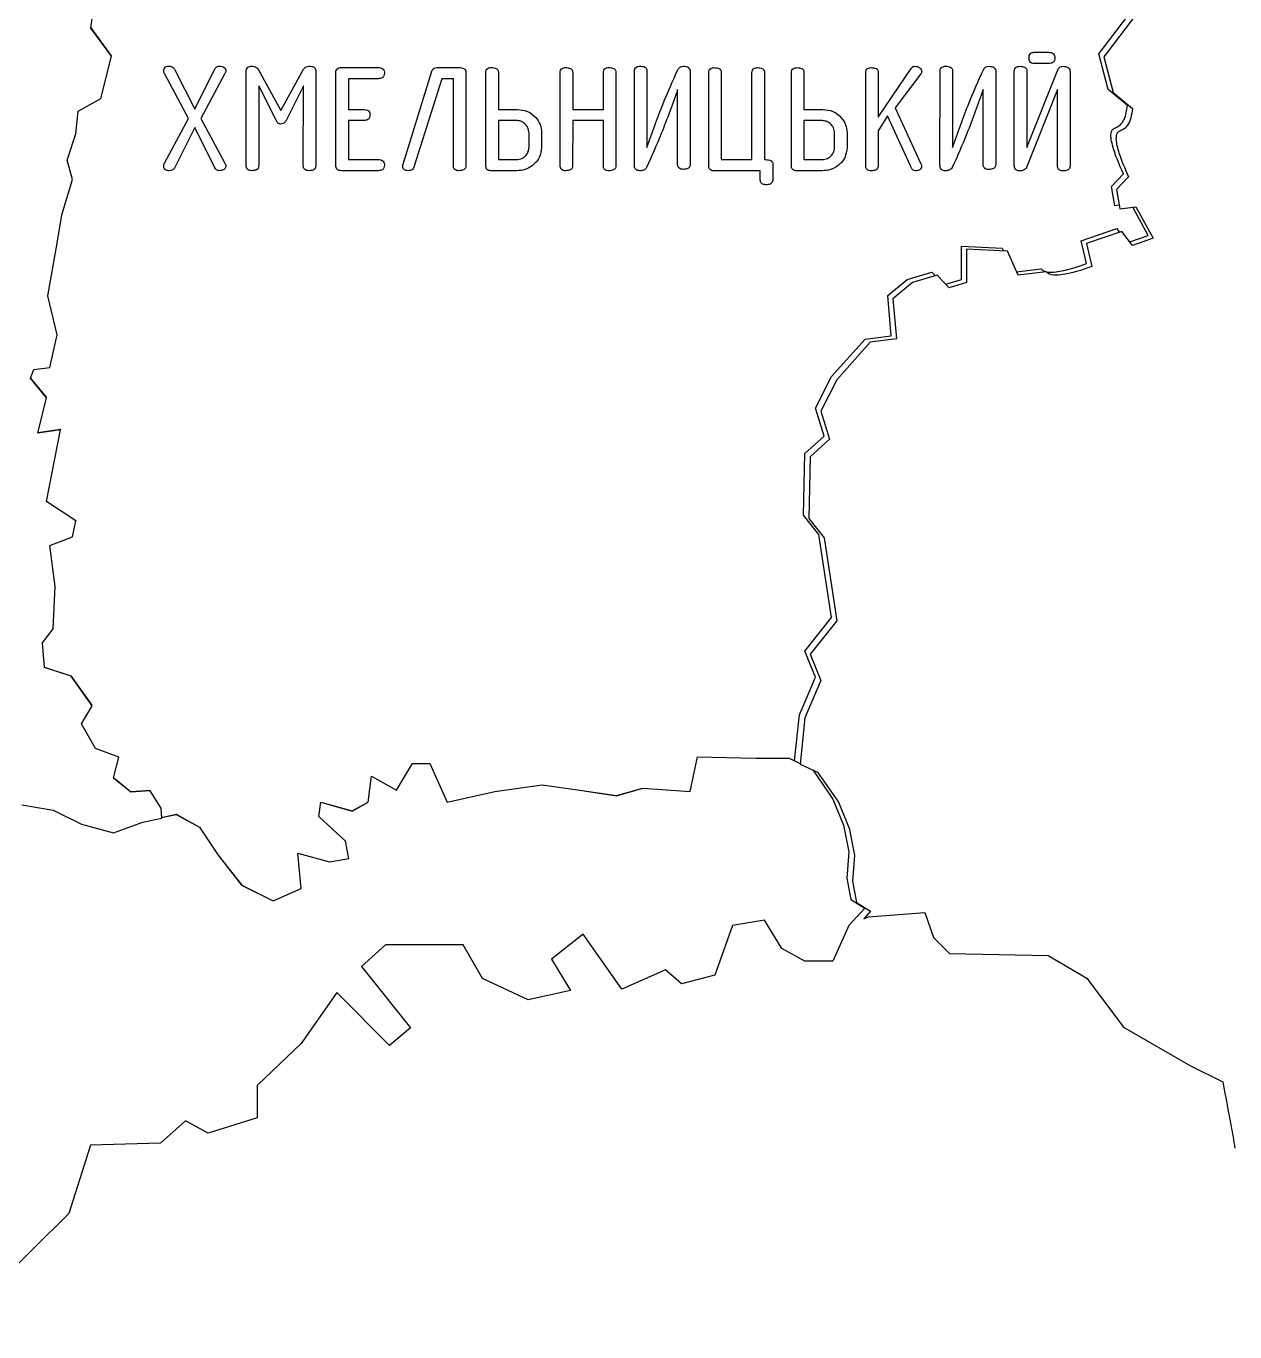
# Model space of a CAD drawing. Header units: millimetres. Extents: x 13 to 580, y 5 to 382.
# Drawn here: x 142.4 to 201, y 179.5 to 242.8 of the extents above; entities that cross this region are included whole.
import ezdxf

# ---------------------------------------------------------------- set-up
doc = ezdxf.new("R2010")
doc.units = ezdxf.units.MM

msp = doc.modelspace()

# ---------------------------------------------------------------- linework, layer by layer
at = {"color": 7, "linetype": 'Continuous', "lineweight": 25}
for p, q in [((145.52, 242.685), (145.844, 244.989)), ((194.376, 241.436), (196.158, 243.757)), ((196.432, 243.661), (194.617, 241.292)), ((146.525, 241.321), (145.52, 242.685)), ((145.522, 242.696), (146.517, 241.347)), ((146.005, 239.278), (146.525, 241.321)), ((146.517, 241.347), (146.514, 241.337)), ((191.238, 241.511), (191.941, 241.511)), ((194.83, 239.716), (194.376, 241.436)), ((194.617, 241.292), (195.073, 239.572)), ((150.263, 238.31), (149.091, 240.48)), ((149.595, 240.66), (150.559, 238.75)), ((150.559, 238.75), (151.54, 240.713)), ((152.026, 240.479), (150.864, 238.309)), ((153.054, 236.018), (153.055, 240.572)), ((153.659, 240.671), (154.736, 238.695)), ((154.736, 238.695), (155.835, 240.699)), ((156.433, 240.571), (156.432, 236.018)), ((157.399, 236.017), (157.4, 240.533)), ((157.67, 240.775), (159.446, 240.774)), ((160.656, 236.09), (162.059, 240.604)), ((162.292, 240.774), (163.366, 240.774)), ((163.704, 240.532), (163.703, 236.015)), ((164.669, 236.015), (164.67, 240.532)), ((165.278, 240.537), (165.278, 238.746)), ((168.27, 236.014), (168.271, 240.531)), ((168.879, 240.536), (168.879, 238.745)), ((170.365, 238.745), (170.366, 240.536)), ((170.974, 240.53), (170.973, 236.014)), ((171.872, 236.039), (171.873, 240.597)), ((172.481, 240.597), (172.48, 236.897)), ((174.575, 240.574), (174.574, 236.08)), ((175.473, 236.012), (175.474, 240.53)), ((176.082, 240.532), (176.081, 236.312)), ((177.568, 236.311), (177.568, 240.532)), ((178.177, 240.532), (178.176, 236.311)), ((179.48, 236.012), (179.481, 240.529)), ((180.089, 240.534), (180.088, 238.743)), ((183.081, 236.011), (183.082, 240.528)), ((183.69, 238.373), (185.285, 240.734)), ((183.69, 240.531), (183.69, 238.373)), ((185.749, 240.469), (184.511, 238.816)), ((186.682, 236.036), (186.683, 240.594)), ((187.291, 240.594), (187.291, 236.894)), ((189.386, 240.571), (189.385, 236.077)), ((190.284, 236.035), (190.285, 240.593)), ((190.892, 236.894), (192.386, 240.671)), ((190.893, 240.593), (190.892, 236.894)), ((191.941, 240.971), (191.238, 240.971)), ((192.987, 240.568), (192.986, 236.011)), ((153.663, 239.88), (153.662, 236.018)), ((154.496, 238.254), (153.663, 239.88)), ((155.825, 239.88), (154.969, 238.175)), ((155.824, 236.018), (155.825, 239.88)), ((158.008, 240.234), (158.007, 238.748)), ((159.446, 240.234), (158.008, 240.234)), ((162.536, 240.233), (161.186, 235.944)), ((163.095, 240.233), (162.536, 240.233)), ((163.095, 236.012), (163.095, 240.233)), ((144.904, 238.662), (146.005, 239.278)), ((173.966, 236.079), (173.967, 239.714)), ((188.777, 236.076), (188.778, 239.711)), ((192.379, 239.71), (190.877, 235.931)), ((192.378, 236.011), (192.379, 239.71)), ((195.77, 238.937), (194.83, 239.716)), ((195.073, 239.572), (196.013, 238.794)), ((144.806, 237.558), (144.904, 238.662)), ((158.007, 238.748), (158.746, 238.747)), ((165.278, 238.746), (166.188, 238.746)), ((168.879, 238.745), (170.365, 238.745)), ((180.088, 238.743), (180.998, 238.743)), ((184.511, 238.816), (185.761, 236.113)), ((149.091, 236.14), (150.263, 238.31)), ((150.864, 238.309), (152.026, 236.139)), ((158.007, 238.207), (158.007, 236.315)), ((158.746, 238.207), (158.007, 238.207)), ((166.154, 238.205), (165.277, 238.206)), ((165.277, 238.206), (165.277, 236.314)), ((168.879, 238.205), (168.878, 236.014)), ((170.365, 238.205), (168.879, 238.205)), ((170.365, 236.014), (170.365, 238.205)), ((180.965, 238.203), (180.088, 238.203)), ((180.088, 238.203), (180.088, 236.311)), ((184.145, 238.434), (183.69, 237.712)), ((185.256, 236.003), (184.145, 238.434)), ((144.384, 236.293), (144.806, 237.558)), ((150.558, 237.87), (149.576, 235.905)), ((151.539, 235.906), (150.558, 237.87)), ((166.764, 236.923), (166.764, 237.599)), ((167.372, 237.616), (167.372, 236.906)), ((181.575, 236.92), (181.575, 237.596)), ((182.183, 237.613), (182.183, 236.903)), ((183.69, 237.712), (183.689, 236.013)), ((144.643, 235.352), (144.384, 236.293)), ((158.007, 236.315), (159.445, 236.315)), ((165.277, 236.314), (166.153, 236.314)), ((176.081, 236.312), (177.568, 236.311)), ((178.176, 236.311), (178.241, 236.311)), ((178.581, 236.063), (178.581, 235.343)), ((180.088, 236.311), (180.964, 236.311)), ((159.445, 235.774), (157.669, 235.775)), ((166.163, 235.773), (164.915, 235.773)), ((177.973, 235.771), (175.719, 235.771)), ((177.973, 235.333), (177.973, 235.771)), ((180.974, 235.77), (179.726, 235.77)), ((194.991, 235.011), (195.575, 235.627)), ((195.82, 235.484), (195.237, 234.868)), ((144.124, 233.632), (144.643, 235.352)), ((195.153, 234.071), (194.991, 235.011)), ((195.237, 234.868), (195.399, 233.928)), ((143.898, 232.27), (144.124, 233.632)), ((195.37, 234.098), (195.153, 234.071)), ((195.399, 233.928), (196.178, 234.025)), ((196.775, 232.642), (196.021, 234.005)), ((196.178, 234.025), (197.022, 232.5)), ((193.53, 232.384), (195.25, 232.967)), ((195.25, 232.967), (195.387, 232.786)), ((143.444, 229.706), (143.898, 232.27)), ((193.789, 231.28), (193.53, 232.384)), ((195.497, 232.824), (193.778, 232.239)), ((193.778, 232.239), (194.038, 231.135)), ((196.017, 232.143), (195.497, 232.824)), ((195.878, 232.324), (196.775, 232.642)), ((197.022, 232.5), (196.017, 232.143)), ((187.722, 232.125), (189.702, 232.027)), ((187.722, 230.503), (187.722, 232.125)), ((187.97, 231.976), (187.971, 230.354)), ((189.95, 231.88), (187.97, 231.976)), ((189.702, 232.027), (189.763, 231.889)), ((190.469, 230.711), (189.95, 231.88)), ((190.395, 230.879), (191.583, 231.02)), ((184.152, 229.724), (185.094, 230.503)), ((185.343, 230.352), (184.402, 229.573)), ((185.094, 230.503), (186.294, 230.859)), ((186.544, 230.709), (185.343, 230.352)), ((186.294, 230.859), (186.46, 230.684)), ((187.128, 230.093), (186.544, 230.709)), ((186.962, 230.269), (187.722, 230.503)), ((187.971, 230.354), (187.128, 230.093)), ((191.832, 230.874), (190.469, 230.711)), ((143.898, 227.825), (143.444, 229.706)), ((184.315, 227.778), (184.152, 229.724)), ((184.402, 229.573), (184.566, 227.626)), ((143.54, 226.234), (143.898, 227.825)), ((181.427, 225.798), (183.049, 227.615)), ((183.301, 227.463), (181.68, 225.645)), ((183.049, 227.615), (184.315, 227.778)), ((184.566, 227.626), (183.301, 227.463)), ((142.599, 225.715), (142.762, 226.137)), ((142.762, 226.137), (143.54, 226.234)), ((143.378, 224.774), (142.599, 225.715)), ((142.602, 225.723), (143.365, 224.8)), ((180.647, 224.274), (181.427, 225.798)), ((181.68, 225.645), (180.902, 224.12)), ((142.956, 223.055), (143.378, 224.774)), ((143.365, 224.8), (143.363, 224.792)), ((181.069, 222.911), (180.647, 224.274)), ((180.902, 224.12), (181.324, 222.757)), ((144.06, 223.217), (142.956, 223.055)), ((142.963, 223.084), (144.047, 223.243)), ((143.378, 219.745), (144.06, 223.217)), ((144.047, 223.243), (144.042, 223.215)), ((180.128, 222.068), (181.069, 222.911)), ((181.324, 222.757), (180.384, 221.913)), ((180.062, 219.083), (180.128, 222.068)), ((180.384, 221.913), (180.32, 218.928)), ((144.806, 218.804), (143.378, 219.745)), ((143.381, 219.761), (144.793, 218.83)), ((180.809, 218.141), (180.062, 219.083)), ((144.643, 218.025), (144.806, 218.804)), ((144.793, 218.83), (144.79, 218.814)), ((180.32, 218.928), (181.068, 217.987)), ((143.54, 217.604), (144.643, 218.025)), ((181.424, 214.118), (180.809, 218.141)), ((181.068, 217.987), (181.686, 213.964)), ((143.8, 215.624), (143.54, 217.604)), ((143.703, 213.58), (143.8, 215.624)), ((180.126, 212.496), (181.424, 214.118)), ((181.686, 213.964), (180.389, 212.341)), ((143.183, 212.898), (143.703, 213.58)), ((143.281, 211.699), (143.183, 212.898)), ((180.645, 211.231), (180.126, 212.496)), ((180.389, 212.341), (180.909, 211.076)), ((143.28, 211.72), (144.563, 211.303)), ((144.579, 211.277), (143.281, 211.699)), ((144.563, 211.303), (145.57, 209.875)), ((145.585, 209.849), (144.579, 211.277)), ((179.865, 209.413), (180.645, 211.231)), ((180.909, 211.076), (180.131, 209.258)), ((145.065, 208.972), (145.585, 209.849)), ((145.57, 209.875), (145.568, 209.872)), ((145.065, 208.972), (145.155, 208.813)), ((145.746, 207.773), (145.065, 208.972)), ((179.638, 207.175), (179.865, 209.413)), ((180.131, 209.258), (179.905, 207.02)), ((145.732, 207.798), (146.866, 207.376)), ((146.882, 207.351), (145.746, 207.773)), ((146.623, 206.345), (146.882, 207.351)), ((146.866, 207.376), (146.862, 207.359)), ((160.332, 205.751), (161.111, 207.049)), ((160.333, 205.751), (161.112, 207.049)), ((161.111, 207.049), (161.954, 207.049)), ((161.112, 207.049), (161.954, 207.049)), ((161.954, 207.049), (162.799, 205.166)), ((161.954, 207.049), (162.798, 205.166)), ((174.575, 205.684), (174.934, 207.371)), ((174.576, 205.684), (174.934, 207.371)), ((174.934, 207.371), (177.756, 207.304)), ((174.934, 207.371), (177.756, 207.304)), ((177.756, 207.304), (179.378, 207.304)), ((177.756, 207.304), (179.379, 207.304)), ((179.378, 207.304), (179.909, 207.055)), ((179.379, 207.304), (179.638, 207.175)), ((179.905, 207.02), (180.75, 206.631)), ((147.466, 205.664), (146.623, 206.345)), ((146.626, 206.356), (147.451, 205.69)), ((158.969, 205.166), (159.132, 206.432)), ((158.969, 205.167), (159.132, 206.432)), ((159.132, 206.432), (160.333, 205.751)), ((159.132, 206.432), (160.332, 205.751)), ((180.513, 206.74), (181.487, 205.324)), ((180.75, 206.631), (181.756, 205.171)), ((147.451, 205.69), (147.969, 205.72)), ((148.407, 205.729), (147.466, 205.664)), ((147.969, 205.72), (148.391, 205.753)), ((148.391, 205.753), (148.407, 205.729)), ((148.926, 204.884), (148.407, 205.729)), ((162.798, 205.166), (165.102, 205.686)), ((162.799, 205.166), (165.101, 205.685)), ((165.101, 205.685), (167.406, 206.007)), ((165.102, 205.686), (167.405, 206.008)), ((167.405, 206.008), (169.222, 205.749)), ((167.406, 206.007), (169.222, 205.749)), ((169.222, 205.749), (171.006, 205.488)), ((169.222, 205.749), (171.006, 205.489)), ((171.006, 205.489), (172.272, 205.846)), ((171.006, 205.488), (172.272, 205.845)), ((172.272, 205.846), (174.576, 205.684)), ((172.272, 205.845), (174.575, 205.684)), ((142.177, 205.046), (143.703, 204.787)), ((156.568, 204.486), (156.666, 205.168)), ((156.568, 204.484), (156.666, 205.167)), ((156.666, 205.168), (158.19, 204.746)), ((156.666, 205.167), (158.19, 204.745)), ((158.19, 204.746), (158.969, 205.167)), ((158.19, 204.745), (158.969, 205.166)), ((181.487, 205.324), (182.006, 204.06)), ((181.756, 205.171), (182.276, 203.907)), ((143.703, 204.787), (145.065, 204.105)), ((148.051, 204.204), (148.959, 204.397)), ((148.959, 204.397), (148.926, 204.884)), ((148.957, 204.425), (149.657, 204.585)), ((148.957, 204.43), (149.657, 204.583)), ((149.657, 204.585), (150.792, 203.968)), ((149.657, 204.583), (150.792, 203.967)), ((157.866, 203.286), (156.568, 204.486)), ((157.866, 203.285), (156.568, 204.484)), ((145.065, 204.105), (146.623, 203.683)), ((146.623, 203.683), (148.051, 204.204)), ((150.792, 203.968), (151.7, 202.605)), ((150.792, 203.967), (151.7, 202.603)), ((182.006, 204.06), (182.264, 202.761)), ((182.276, 203.907), (182.536, 202.609)), ((158.028, 202.442), (157.866, 203.286)), ((158.029, 202.441), (157.866, 203.285)), ((151.7, 202.605), (152.835, 201.145)), ((151.7, 202.603), (152.836, 201.145)), ((155.724, 200.982), (155.561, 202.701)), ((155.561, 202.701), (157.086, 202.279)), ((155.561, 202.701), (157.086, 202.279)), ((155.723, 200.983), (155.561, 202.701)), ((182.264, 202.761), (182.167, 201.496)), ((182.536, 202.609), (182.439, 201.343)), ((157.086, 202.279), (158.028, 202.442)), ((157.086, 202.279), (158.029, 202.441)), ((182.167, 201.496), (182.363, 200.458)), ((182.439, 201.343), (182.636, 200.305)), ((152.835, 201.145), (154.36, 200.398)), ((152.836, 201.145), (154.36, 200.397)), ((154.36, 200.398), (155.723, 200.983)), ((154.36, 200.397), (155.724, 200.982)), ((183.044, 200.036), (182.264, 199.192)), ((182.363, 200.458), (183.044, 200.036)), ((182.636, 200.305), (183.317, 199.884)), ((178.176, 199.452), (176.62, 199.193)), ((179.021, 198.089), (178.176, 199.452)), ((183.317, 199.884), (182.993, 199.528)), ((182.993, 199.528), (183.219, 199.624)), ((183.219, 199.624), (185.945, 199.82)), ((185.945, 199.82), (186.367, 198.62)), ((169.383, 198.773), (167.858, 197.572)), ((171.265, 196.113), (169.383, 198.773)), ((176.62, 199.193), (175.776, 196.792)), ((182.264, 199.192), (181.486, 197.472)), ((159.812, 198.254), (158.644, 197.217)), ((163.575, 198.254), (159.812, 198.254)), ((164.516, 196.631), (163.575, 198.254)), ((180.124, 197.472), (179.021, 198.089)), ((186.367, 198.62), (187.147, 197.841)), ((167.858, 197.572), (168.767, 196.046)), ((181.486, 197.472), (180.124, 197.472)), ((187.147, 197.841), (191.917, 197.746)), ((191.917, 197.746), (193.799, 196.645)), ((158.644, 197.217), (161.012, 194.23)), ((173.373, 197.053), (171.265, 196.113)), ((174.153, 196.371), (173.373, 197.053)), ((166.723, 195.593), (164.516, 196.631)), ((175.776, 196.792), (174.153, 196.371)), ((193.799, 196.645), (195.584, 194.278)), ((157.443, 195.951), (155.722, 193.486)), ((160.005, 193.388), (157.443, 195.951)), ((168.767, 196.046), (166.723, 195.593)), ((195.584, 194.278), (198.83, 192.397)), ((161.012, 194.23), (160.005, 193.388)), ((155.722, 193.486), (153.581, 191.442)), ((198.83, 192.397), (200.388, 191.62)), ((153.581, 191.442), (153.581, 189.884)), ((153.581, 189.884), (151.213, 189.138)), ((150.109, 189.723), (148.908, 188.652)), ((151.213, 189.138), (150.109, 189.723)), ((148.908, 188.652), (145.501, 188.556)), ((145.501, 188.556), (144.463, 185.246)), ((144.463, 185.246), (138.653, 179.503))]:
    msp.add_line(p, q, dxfattribs=at)
for points, knots in [([(190.996, 241.243), (190.998, 241.282), (191.002, 241.359), (191.055, 241.459), (191.147, 241.506), (191.208, 241.51), (191.238, 241.511)], [0, 0, 0, 0, 0.2809784, 0.5594006, 0.779353, 1, 1, 1, 1]), ([(191.238, 240.971), (191.199, 240.973), (191.12, 240.978), (191.007, 241.078), (191.001, 241.18), (190.996, 241.243)], [0, 0, 0, 0, 0.281571, 0.560345, 1, 1, 1, 1]), ([(191.941, 241.511), (191.985, 241.509), (192.072, 241.505), (192.188, 241.449), (192.246, 241.346), (192.25, 241.278), (192.252, 241.243)], [0, 0, 0, 0, 0.280824, 0.559697, 0.779298, 1, 1, 1, 1]), ([(192.252, 241.243), (192.249, 241.198), (192.243, 241.109), (192.129, 240.982), (192.012, 240.975), (191.941, 240.971)], [0, 0, 0, 0, 0.281476, 0.560468, 1, 1, 1, 1]), ([(149.06, 240.6), (149.062, 240.638), (149.066, 240.714), (149.132, 240.804), (149.225, 240.84), (149.284, 240.843), (149.313, 240.844)], [0, 0, 0, 0, 0.28065, 0.558757, 0.77881, 1, 1, 1, 1]), ([(149.091, 240.48), (149.082, 240.501), (149.064, 240.54), (149.061, 240.582), (149.06, 240.6)], [0, 0, 0, 0, 0.559274, 1, 1, 1, 1]), ([(149.313, 240.844), (149.347, 240.842), (149.413, 240.837), (149.522, 240.779), (149.567, 240.705), (149.595, 240.66)], [0, 0, 0, 0, 0.280511, 0.561091, 1, 1, 1, 1]), ([(151.54, 240.713), (151.569, 240.754), (151.62, 240.827), (151.708, 240.838), (151.747, 240.843)], [0, 0, 0, 0, 0.559513, 1, 1, 1, 1]), ([(151.747, 240.843), (151.79, 240.842), (151.875, 240.839), (151.99, 240.794), (152.06, 240.701), (152.065, 240.634), (152.068, 240.6)], [0, 0, 0, 0, 0.2812404, 0.5605507, 0.7796561, 1, 1, 1, 1]), ([(152.068, 240.6), (152.063, 240.576), (152.056, 240.534), (152.035, 240.496), (152.026, 240.479)], [0, 0, 0, 0, 0.558355, 1, 1, 1, 1]), ([(153.055, 240.572), (153.057, 240.613), (153.062, 240.693), (153.126, 240.794), (153.224, 240.838), (153.287, 240.842), (153.319, 240.843)], [0, 0, 0, 0, 0.280864, 0.558854, 0.779006, 1, 1, 1, 1]), ([(153.319, 240.843), (153.394, 240.833), (153.528, 240.814), (153.619, 240.715), (153.659, 240.671)], [0, 0, 0, 0, 0.558511, 1, 1, 1, 1]), ([(155.835, 240.699), (155.876, 240.744), (155.949, 240.823), (156.055, 240.837), (156.102, 240.843)], [0, 0, 0, 0, 0.560308, 1, 1, 1, 1]), ([(156.102, 240.843), (156.147, 240.841), (156.238, 240.836), (156.361, 240.784), (156.425, 240.679), (156.431, 240.607), (156.433, 240.571)], [0, 0, 0, 0, 0.280986, 0.560251, 0.779642, 1, 1, 1, 1]), ([(157.4, 240.533), (157.402, 240.572), (157.407, 240.65), (157.504, 240.764), (157.607, 240.771), (157.67, 240.775)], [0, 0, 0, 0, 0.281541, 0.560316, 1, 1, 1, 1]), ([(159.446, 240.774), (159.49, 240.772), (159.577, 240.768), (159.692, 240.711), (159.75, 240.608), (159.754, 240.539), (159.756, 240.504)], [0, 0, 0, 0, 0.280874, 0.559656, 0.779196, 1, 1, 1, 1]), ([(159.756, 240.504), (159.753, 240.459), (159.747, 240.371), (159.632, 240.245), (159.516, 240.238), (159.446, 240.234)], [0, 0, 0, 0, 0.2814612, 0.5601621, 1, 1, 1, 1]), ([(162.059, 240.604), (162.07, 240.631), (162.091, 240.685), (162.169, 240.761), (162.246, 240.769), (162.292, 240.774)], [0, 0, 0, 0, 0.280984, 0.561693, 1, 1, 1, 1]), ([(163.366, 240.774), (163.447, 240.769), (163.548, 240.764), (163.645, 240.696), (163.693, 240.631), (163.7, 240.572), (163.704, 240.532)], [0, 0, 0, 0, 0.498863, 0.624687, 0.750258, 1, 1, 1, 1]), ([(164.67, 240.532), (164.672, 240.571), (164.678, 240.649), (164.775, 240.763), (164.877, 240.769), (164.94, 240.773)], [0, 0, 0, 0, 0.281541, 0.560316, 1, 1, 1, 1]), ([(164.94, 240.773), (165.02, 240.77), (165.121, 240.765), (165.218, 240.698), (165.268, 240.636), (165.274, 240.576), (165.278, 240.537)], [0, 0, 0, 0, 0.49893, 0.62494, 0.750394, 1, 1, 1, 1]), ([(168.271, 240.531), (168.274, 240.57), (168.279, 240.648), (168.376, 240.762), (168.479, 240.768), (168.541, 240.773)], [0, 0, 0, 0, 0.281541, 0.560316, 1, 1, 1, 1]), ([(168.541, 240.773), (168.622, 240.769), (168.722, 240.764), (168.819, 240.698), (168.869, 240.635), (168.875, 240.576), (168.879, 240.536)], [0, 0, 0, 0, 0.49893, 0.62494, 0.750394, 1, 1, 1, 1]), ([(170.366, 240.536), (170.368, 240.575), (170.374, 240.652), (170.45, 240.738), (170.546, 240.769), (170.606, 240.771), (170.636, 240.772)], [0, 0, 0, 0, 0.280279, 0.558158, 0.778952, 1, 1, 1, 1]), ([(170.636, 240.772), (170.717, 240.768), (170.818, 240.763), (170.916, 240.694), (170.964, 240.63), (170.97, 240.57), (170.974, 240.53)], [0, 0, 0, 0, 0.498863, 0.624687, 0.750258, 1, 1, 1, 1]), ([(171.873, 240.597), (171.875, 240.636), (171.88, 240.714), (171.977, 240.829), (172.08, 240.835), (172.143, 240.839)], [0, 0, 0, 0, 0.281448, 0.560417, 1, 1, 1, 1]), ([(172.143, 240.839), (172.224, 240.836), (172.326, 240.831), (172.422, 240.761), (172.471, 240.697), (172.477, 240.637), (172.481, 240.597)], [0, 0, 0, 0, 0.498897, 0.624506, 0.750276, 1, 1, 1, 1]), ([(172.48, 236.897), (172.731, 237.613), (173.18, 238.892), (173.731, 240.13), (173.973, 240.674)], [0, 0, 0, 0, 0.559855, 1, 1, 1, 1]), ([(173.973, 240.674), (174.011, 240.727), (174.077, 240.82), (174.19, 240.833), (174.24, 240.839)], [0, 0, 0, 0, 0.559078, 1, 1, 1, 1]), ([(174.24, 240.839), (174.285, 240.837), (174.376, 240.833), (174.498, 240.783), (174.568, 240.682), (174.573, 240.61), (174.575, 240.574)], [0, 0, 0, 0, 0.281021, 0.56014, 0.77958, 1, 1, 1, 1]), ([(175.474, 240.53), (175.476, 240.57), (175.481, 240.647), (175.579, 240.76), (175.682, 240.767), (175.744, 240.771)], [0, 0, 0, 0, 0.281484, 0.560391, 1, 1, 1, 1]), ([(175.744, 240.771), (175.824, 240.767), (175.925, 240.762), (176.023, 240.695), (176.072, 240.632), (176.078, 240.572), (176.082, 240.532)], [0, 0, 0, 0, 0.499126, 0.624719, 0.750407, 1, 1, 1, 1]), ([(177.568, 240.532), (177.571, 240.571), (177.576, 240.649), (177.675, 240.76), (177.777, 240.767), (177.839, 240.771)], [0, 0, 0, 0, 0.281462, 0.560027, 1, 1, 1, 1]), ([(177.839, 240.771), (177.919, 240.767), (178.02, 240.762), (178.117, 240.695), (178.166, 240.631), (178.172, 240.572), (178.177, 240.532)], [0, 0, 0, 0, 0.4991258, 0.6247186, 0.7504067, 1, 1, 1, 1]), ([(179.481, 240.529), (179.483, 240.568), (179.488, 240.646), (179.586, 240.76), (179.688, 240.766), (179.751, 240.77)], [0, 0, 0, 0, 0.281541, 0.560316, 1, 1, 1, 1]), ([(179.751, 240.77), (179.831, 240.767), (179.931, 240.762), (180.029, 240.695), (180.078, 240.633), (180.085, 240.573), (180.089, 240.534)], [0, 0, 0, 0, 0.49893, 0.62494, 0.750394, 1, 1, 1, 1]), ([(183.082, 240.528), (183.085, 240.567), (183.09, 240.645), (183.187, 240.759), (183.29, 240.766), (183.352, 240.77)], [0, 0, 0, 0, 0.281541, 0.560316, 1, 1, 1, 1]), ([(183.352, 240.77), (183.433, 240.766), (183.533, 240.76), (183.631, 240.694), (183.68, 240.63), (183.686, 240.571), (183.69, 240.531)], [0, 0, 0, 0, 0.499126, 0.624719, 0.750407, 1, 1, 1, 1]), ([(185.285, 240.734), (185.314, 240.767), (185.366, 240.826), (185.444, 240.833), (185.478, 240.837)], [0, 0, 0, 0, 0.559317, 1, 1, 1, 1]), ([(185.478, 240.837), (185.519, 240.834), (185.602, 240.829), (185.7, 240.764), (185.773, 240.685), (185.788, 240.621), (185.795, 240.59)], [0, 0, 0, 0, 0.280613, 0.560693, 0.781424, 1, 1, 1, 1]), ([(185.795, 240.59), (185.792, 240.565), (185.786, 240.521), (185.76, 240.485), (185.749, 240.469)], [0, 0, 0, 0, 0.557562, 1, 1, 1, 1]), ([(186.683, 240.594), (186.686, 240.633), (186.691, 240.711), (186.788, 240.826), (186.891, 240.832), (186.954, 240.836)], [0, 0, 0, 0, 0.281448, 0.560417, 1, 1, 1, 1]), ([(186.954, 240.836), (187.035, 240.833), (187.137, 240.828), (187.233, 240.758), (187.282, 240.694), (187.288, 240.634), (187.291, 240.594)], [0, 0, 0, 0, 0.498897, 0.624506, 0.750276, 1, 1, 1, 1]), ([(187.291, 236.894), (187.542, 237.61), (187.991, 238.889), (188.542, 240.127), (188.784, 240.671)], [0, 0, 0, 0, 0.559855, 1, 1, 1, 1]), ([(188.784, 240.671), (188.822, 240.724), (188.888, 240.817), (189.001, 240.83), (189.05, 240.836)], [0, 0, 0, 0, 0.559078, 1, 1, 1, 1]), ([(189.05, 240.836), (189.096, 240.834), (189.186, 240.83), (189.309, 240.78), (189.379, 240.679), (189.384, 240.607), (189.386, 240.571)], [0, 0, 0, 0, 0.281021, 0.56014, 0.77958, 1, 1, 1, 1]), ([(190.285, 240.593), (190.287, 240.632), (190.292, 240.71), (190.389, 240.825), (190.492, 240.832), (190.555, 240.836)], [0, 0, 0, 0, 0.281448, 0.560417, 1, 1, 1, 1]), ([(190.555, 240.836), (190.636, 240.832), (190.738, 240.827), (190.834, 240.757), (190.883, 240.693), (190.889, 240.633), (190.893, 240.593)], [0, 0, 0, 0, 0.498897, 0.624506, 0.750276, 1, 1, 1, 1]), ([(192.386, 240.671), (192.423, 240.723), (192.49, 240.816), (192.602, 240.83), (192.652, 240.835)], [0, 0, 0, 0, 0.559078, 1, 1, 1, 1]), ([(192.652, 240.835), (192.697, 240.833), (192.788, 240.829), (192.911, 240.779), (192.98, 240.677), (192.985, 240.604), (192.987, 240.568)], [0, 0, 0, 0, 0.28088, 0.560087, 0.779631, 1, 1, 1, 1]), ([(173.967, 239.714), (173.713, 238.998), (173.259, 237.719), (172.708, 236.48), (172.465, 235.934)], [0, 0, 0, 0, 0.559866, 1, 1, 1, 1]), ([(188.778, 239.711), (188.524, 238.995), (188.07, 237.716), (187.519, 236.477), (187.276, 235.931)], [0, 0, 0, 0, 0.559866, 1, 1, 1, 1]), ([(158.746, 238.747), (158.79, 238.746), (158.878, 238.742), (158.993, 238.684), (159.051, 238.581), (159.055, 238.512), (159.057, 238.477)], [0, 0, 0, 0, 0.2808744, 0.5596561, 0.7791961, 1, 1, 1, 1]), ([(166.188, 238.746), (166.359, 238.729), (166.701, 238.695), (167.082, 238.387), (167.331, 238.018), (167.358, 237.75), (167.372, 237.616)], [0, 0, 0, 0, 0.279863, 0.559448, 0.77981, 1, 1, 1, 1]), ([(180.998, 238.743), (181.17, 238.726), (181.512, 238.692), (181.893, 238.384), (182.141, 238.015), (182.169, 237.747), (182.183, 237.613)], [0, 0, 0, 0, 0.279863, 0.559448, 0.77981, 1, 1, 1, 1]), ([(195.153, 237.834), (195.245, 237.878), (195.439, 237.97), (195.684, 238.363), (195.735, 238.706), (195.77, 238.937)], [0, 0, 0, 0, 0.224573, 0.475667, 1, 1, 1, 1]), ([(196.013, 238.794), (195.991, 238.637), (195.952, 238.355), (195.809, 238.013), (195.62, 237.787), (195.47, 237.723), (195.397, 237.691)], [0, 0, 0, 0, 0.355409, 0.637626, 0.824099, 1, 1, 1, 1]), ([(154.708, 238.034), (154.678, 238.04), (154.617, 238.053), (154.548, 238.142), (154.515, 238.212), (154.496, 238.254)], [0, 0, 0, 0, 0.277495, 0.559505, 1, 1, 1, 1]), ([(154.969, 238.175), (154.952, 238.151), (154.919, 238.103), (154.829, 238.045), (154.754, 238.038), (154.708, 238.034)], [0, 0, 0, 0, 0.280397, 0.561585, 1, 1, 1, 1]), ([(159.057, 238.477), (159.054, 238.433), (159.048, 238.344), (158.933, 238.218), (158.817, 238.211), (158.746, 238.207)], [0, 0, 0, 0, 0.281461, 0.560162, 1, 1, 1, 1]), ([(166.764, 237.599), (166.753, 237.689), (166.731, 237.868), (166.562, 238.062), (166.365, 238.187), (166.224, 238.199), (166.154, 238.205)], [0, 0, 0, 0, 0.279473, 0.559252, 0.779548, 1, 1, 1, 1]), ([(181.575, 237.596), (181.564, 237.686), (181.541, 237.865), (181.373, 238.06), (181.176, 238.184), (181.035, 238.196), (180.965, 238.203)], [0, 0, 0, 0, 0.279473, 0.559252, 0.779548, 1, 1, 1, 1]), ([(195.575, 235.627), (195.37, 236.081), (195.115, 236.647), (194.968, 237.337), (194.964, 237.577), (195.006, 237.706), (195.043, 237.765), (195.093, 237.81), (195.133, 237.826), (195.153, 237.834)], [0, 0, 0, 0, 0.621954, 0.776576, 0.88568, 0.917523, 0.945879, 0.972632, 1, 1, 1, 1]), ([(195.397, 237.691), (195.377, 237.683), (195.336, 237.667), (195.287, 237.622), (195.25, 237.563), (195.212, 237.448), (195.208, 237.251), (195.257, 236.962), (195.433, 236.351), (195.652, 235.861), (195.82, 235.484)], [0, 0, 0, 0, 0.027352, 0.05409, 0.08243, 0.114254, 0.204138, 0.326029, 0.483169, 1, 1, 1, 1]), ([(166.153, 236.314), (166.243, 236.324), (166.423, 236.345), (166.621, 236.512), (166.746, 236.71), (166.758, 236.852), (166.764, 236.923)], [0, 0, 0, 0, 0.2795834, 0.5592609, 0.7795597, 1, 1, 1, 1]), ([(167.372, 236.906), (167.348, 236.733), (167.299, 236.388), (166.963, 236.02), (166.57, 235.802), (166.299, 235.783), (166.163, 235.773)], [0, 0, 0, 0, 0.2791027, 0.5590284, 0.7793616, 1, 1, 1, 1]), ([(180.964, 236.311), (181.054, 236.321), (181.234, 236.342), (181.431, 236.509), (181.556, 236.708), (181.568, 236.849), (181.575, 236.92)], [0, 0, 0, 0, 0.2795834, 0.5592609, 0.7795597, 1, 1, 1, 1]), ([(182.183, 236.903), (182.158, 236.73), (182.11, 236.386), (181.774, 236.017), (181.381, 235.799), (181.109, 235.78), (180.974, 235.77)], [0, 0, 0, 0, 0.2791027, 0.5590284, 0.7793616, 1, 1, 1, 1]), ([(149.059, 236.02), (149.061, 236.044), (149.065, 236.085), (149.083, 236.123), (149.091, 236.14)], [0, 0, 0, 0, 0.559054, 1, 1, 1, 1]), ([(152.026, 236.139), (152.037, 236.118), (152.057, 236.08), (152.064, 236.038), (152.067, 236.02)], [0, 0, 0, 0, 0.560362, 1, 1, 1, 1]), ([(159.445, 236.315), (159.489, 236.313), (159.576, 236.309), (159.692, 236.251), (159.749, 236.149), (159.753, 236.079), (159.755, 236.045)], [0, 0, 0, 0, 0.280874, 0.559656, 0.779196, 1, 1, 1, 1]), ([(159.755, 236.045), (159.752, 236), (159.746, 235.911), (159.631, 235.786), (159.516, 235.779), (159.445, 235.774)], [0, 0, 0, 0, 0.281461, 0.560162, 1, 1, 1, 1]), ([(160.643, 236.012), (160.644, 236.026), (160.647, 236.053), (160.653, 236.078), (160.656, 236.09)], [0, 0, 0, 0, 0.559827, 1, 1, 1, 1]), ([(172.14, 235.772), (172.099, 235.774), (172.018, 235.779), (171.919, 235.845), (171.876, 235.944), (171.873, 236.007), (171.872, 236.039)], [0, 0, 0, 0, 0.280651, 0.558693, 0.778951, 1, 1, 1, 1]), ([(174.236, 235.839), (174.198, 235.841), (174.121, 235.844), (174.021, 235.897), (173.971, 235.988), (173.968, 236.048), (173.966, 236.079)], [0, 0, 0, 0, 0.281021, 0.559655, 0.779356, 1, 1, 1, 1]), ([(174.574, 236.08), (174.57, 236.04), (174.565, 235.98), (174.515, 235.916), (174.418, 235.848), (174.317, 235.843), (174.236, 235.839)], [0, 0, 0, 0, 0.249747, 0.375396, 0.501139, 1, 1, 1, 1]), ([(178.241, 236.311), (178.286, 236.309), (178.375, 236.305), (178.496, 236.263), (178.573, 236.169), (178.578, 236.099), (178.581, 236.063)], [0, 0, 0, 0, 0.281147, 0.560804, 0.779889, 1, 1, 1, 1]), ([(185.761, 236.113), (185.769, 236.094), (185.784, 236.059), (185.788, 236.022), (185.79, 236.006)], [0, 0, 0, 0, 0.560112, 1, 1, 1, 1]), ([(186.951, 235.769), (186.91, 235.771), (186.829, 235.776), (186.729, 235.842), (186.687, 235.941), (186.684, 236.004), (186.682, 236.036)], [0, 0, 0, 0, 0.280651, 0.558693, 0.778951, 1, 1, 1, 1]), ([(189.047, 235.836), (189.009, 235.838), (188.932, 235.841), (188.832, 235.894), (188.782, 235.985), (188.779, 236.045), (188.777, 236.076)], [0, 0, 0, 0, 0.281021, 0.559655, 0.779356, 1, 1, 1, 1]), ([(189.385, 236.077), (189.381, 236.037), (189.375, 235.977), (189.326, 235.913), (189.229, 235.845), (189.128, 235.84), (189.047, 235.836)], [0, 0, 0, 0, 0.249747, 0.375396, 0.501139, 1, 1, 1, 1]), ([(190.552, 235.768), (190.511, 235.77), (190.43, 235.775), (190.331, 235.842), (190.288, 235.94), (190.285, 236.004), (190.284, 236.035)], [0, 0, 0, 0, 0.280651, 0.558693, 0.778951, 1, 1, 1, 1]), ([(149.312, 235.776), (149.274, 235.778), (149.199, 235.781), (149.105, 235.841), (149.063, 235.932), (149.06, 235.991), (149.059, 236.02)], [0, 0, 0, 0, 0.280948, 0.559152, 0.779066, 1, 1, 1, 1]), ([(149.576, 235.905), (149.56, 235.881), (149.526, 235.834), (149.432, 235.785), (149.357, 235.78), (149.312, 235.776)], [0, 0, 0, 0, 0.279694, 0.560733, 1, 1, 1, 1]), ([(151.746, 235.776), (151.722, 235.778), (151.674, 235.782), (151.595, 235.823), (151.56, 235.874), (151.539, 235.906)], [0, 0, 0, 0, 0.280367, 0.561416, 1, 1, 1, 1]), ([(152.067, 236.02), (152.065, 235.991), (152.061, 235.934), (152.017, 235.856), (151.912, 235.784), (151.814, 235.779), (151.746, 235.776)], [0, 0, 0, 0, 0.187249, 0.373786, 0.56074, 1, 1, 1, 1]), ([(153.324, 235.776), (153.285, 235.777), (153.208, 235.78), (153.108, 235.836), (153.059, 235.927), (153.056, 235.988), (153.054, 236.018)], [0, 0, 0, 0, 0.281082, 0.559589, 0.779229, 1, 1, 1, 1]), ([(153.662, 236.018), (153.66, 235.989), (153.656, 235.929), (153.606, 235.852), (153.495, 235.783), (153.395, 235.778), (153.324, 235.776)], [0, 0, 0, 0, 0.187044, 0.373356, 0.560359, 1, 1, 1, 1]), ([(156.095, 235.775), (156.056, 235.777), (155.978, 235.78), (155.878, 235.835), (155.829, 235.926), (155.826, 235.987), (155.824, 236.018)], [0, 0, 0, 0, 0.281082, 0.559589, 0.779229, 1, 1, 1, 1]), ([(156.432, 236.018), (156.43, 235.988), (156.427, 235.929), (156.377, 235.852), (156.266, 235.782), (156.165, 235.778), (156.095, 235.775)], [0, 0, 0, 0, 0.187044, 0.373356, 0.560359, 1, 1, 1, 1]), ([(157.669, 235.775), (157.63, 235.776), (157.553, 235.78), (157.452, 235.833), (157.404, 235.925), (157.4, 235.986), (157.399, 236.017)], [0, 0, 0, 0, 0.281031, 0.559677, 0.779386, 1, 1, 1, 1]), ([(160.896, 235.774), (160.859, 235.776), (160.785, 235.78), (160.691, 235.835), (160.648, 235.924), (160.645, 235.982), (160.643, 236.012)], [0, 0, 0, 0, 0.280843, 0.559165, 0.779213, 1, 1, 1, 1]), ([(161.186, 235.944), (161.172, 235.913), (161.144, 235.85), (161.037, 235.782), (160.95, 235.777), (160.896, 235.774)], [0, 0, 0, 0, 0.2797186, 0.5604544, 1, 1, 1, 1]), ([(163.365, 235.774), (163.326, 235.775), (163.249, 235.779), (163.15, 235.831), (163.1, 235.921), (163.096, 235.982), (163.095, 236.012)], [0, 0, 0, 0, 0.281048, 0.559888, 0.779367, 1, 1, 1, 1]), ([(163.703, 236.015), (163.699, 235.975), (163.693, 235.916), (163.644, 235.851), (163.547, 235.783), (163.446, 235.778), (163.365, 235.774)], [0, 0, 0, 0, 0.249742, 0.3753132, 0.5011374, 1, 1, 1, 1]), ([(164.915, 235.773), (164.878, 235.775), (164.804, 235.779), (164.712, 235.838), (164.674, 235.928), (164.671, 235.986), (164.669, 236.015)], [0, 0, 0, 0, 0.28083, 0.558951, 0.779157, 1, 1, 1, 1]), ([(168.54, 235.773), (168.502, 235.774), (168.424, 235.778), (168.324, 235.831), (168.275, 235.923), (168.272, 235.984), (168.27, 236.014)], [0, 0, 0, 0, 0.281031, 0.559677, 0.779386, 1, 1, 1, 1]), ([(168.878, 236.014), (168.874, 235.974), (168.868, 235.915), (168.82, 235.85), (168.722, 235.782), (168.621, 235.777), (168.54, 235.773)], [0, 0, 0, 0, 0.249742, 0.375313, 0.501137, 1, 1, 1, 1]), ([(170.635, 235.772), (170.596, 235.774), (170.519, 235.777), (170.418, 235.831), (170.37, 235.923), (170.367, 235.983), (170.365, 236.014)], [0, 0, 0, 0, 0.281031, 0.559677, 0.779386, 1, 1, 1, 1]), ([(170.973, 236.014), (170.969, 235.974), (170.963, 235.914), (170.915, 235.85), (170.817, 235.781), (170.716, 235.776), (170.635, 235.772)], [0, 0, 0, 0, 0.249742, 0.375313, 0.501137, 1, 1, 1, 1]), ([(172.465, 235.934), (172.445, 235.905), (172.404, 235.845), (172.288, 235.782), (172.196, 235.776), (172.14, 235.772)], [0, 0, 0, 0, 0.279875, 0.560613, 1, 1, 1, 1]), ([(175.719, 235.771), (175.682, 235.773), (175.608, 235.777), (175.517, 235.836), (175.478, 235.925), (175.475, 235.983), (175.473, 236.012)], [0, 0, 0, 0, 0.280832, 0.558924, 0.779064, 1, 1, 1, 1]), ([(179.726, 235.77), (179.689, 235.772), (179.615, 235.776), (179.523, 235.835), (179.485, 235.925), (179.481, 235.983), (179.48, 236.012)], [0, 0, 0, 0, 0.28083, 0.558951, 0.779157, 1, 1, 1, 1]), ([(183.351, 235.77), (183.312, 235.771), (183.235, 235.775), (183.135, 235.828), (183.086, 235.92), (183.083, 235.981), (183.081, 236.011)], [0, 0, 0, 0, 0.281031, 0.559677, 0.779386, 1, 1, 1, 1]), ([(183.689, 236.013), (183.687, 235.984), (183.683, 235.925), (183.634, 235.846), (183.523, 235.777), (183.422, 235.773), (183.351, 235.77)], [0, 0, 0, 0, 0.186977, 0.373335, 0.560379, 1, 1, 1, 1]), ([(185.473, 235.769), (185.441, 235.775), (185.377, 235.787), (185.3, 235.879), (185.273, 235.956), (185.256, 236.003)], [0, 0, 0, 0, 0.2782476, 0.5596827, 1, 1, 1, 1]), ([(185.79, 236.006), (185.788, 235.978), (185.784, 235.921), (185.741, 235.846), (185.636, 235.778), (185.54, 235.773), (185.473, 235.769)], [0, 0, 0, 0, 0.18725, 0.373849, 0.560582, 1, 1, 1, 1]), ([(187.276, 235.931), (187.255, 235.902), (187.215, 235.842), (187.099, 235.779), (187.007, 235.773), (186.951, 235.769)], [0, 0, 0, 0, 0.279875, 0.560613, 1, 1, 1, 1]), ([(190.877, 235.931), (190.857, 235.901), (190.816, 235.842), (190.7, 235.779), (190.608, 235.772), (190.552, 235.768)], [0, 0, 0, 0, 0.279875, 0.560613, 1, 1, 1, 1]), ([(192.649, 235.768), (192.61, 235.769), (192.532, 235.773), (192.432, 235.828), (192.383, 235.919), (192.38, 235.98), (192.378, 236.011)], [0, 0, 0, 0, 0.281082, 0.559589, 0.779229, 1, 1, 1, 1]), ([(192.986, 236.011), (192.985, 235.981), (192.981, 235.922), (192.931, 235.844), (192.82, 235.775), (192.719, 235.771), (192.649, 235.768)], [0, 0, 0, 0, 0.187044, 0.373356, 0.560359, 1, 1, 1, 1]), ([(178.243, 235.095), (178.205, 235.097), (178.128, 235.1), (178.028, 235.152), (177.978, 235.242), (177.975, 235.302), (177.973, 235.333)], [0, 0, 0, 0, 0.280966, 0.559703, 0.779473, 1, 1, 1, 1]), ([(178.581, 235.343), (178.579, 235.313), (178.575, 235.254), (178.527, 235.175), (178.416, 235.103), (178.314, 235.098), (178.243, 235.095)], [0, 0, 0, 0, 0.187099, 0.373542, 0.560408, 1, 1, 1, 1]), ([(191.583, 231.02), (191.616, 230.988), (191.689, 230.917), (191.938, 230.847), (192.666, 230.884), (193.3, 231.107), (193.789, 231.28)], [0, 0, 0, 0, 0.0596816, 0.1305836, 0.3279755, 1, 1, 1, 1]), ([(194.038, 231.135), (193.549, 230.962), (192.915, 230.739), (192.187, 230.701), (191.938, 230.772), (191.865, 230.842), (191.832, 230.874)], [0, 0, 0, 0, 0.672024, 0.869416, 0.940318, 1, 1, 1, 1]), ([(200.388, 191.62), (200.482, 191.117), (200.641, 190.27), (200.832, 189.25), (200.929, 188.694), (200.968, 188.471), (200.974, 188.42), (200.975, 188.407)], [0, 0, 0, 0, 0.469734, 0.791886, 0.953306, 0.988135, 1, 1, 1, 1])]:
    msp.add_open_spline(points, degree=3, knots=knots, dxfattribs=at)

doc.saveas('drawing.dxf')
